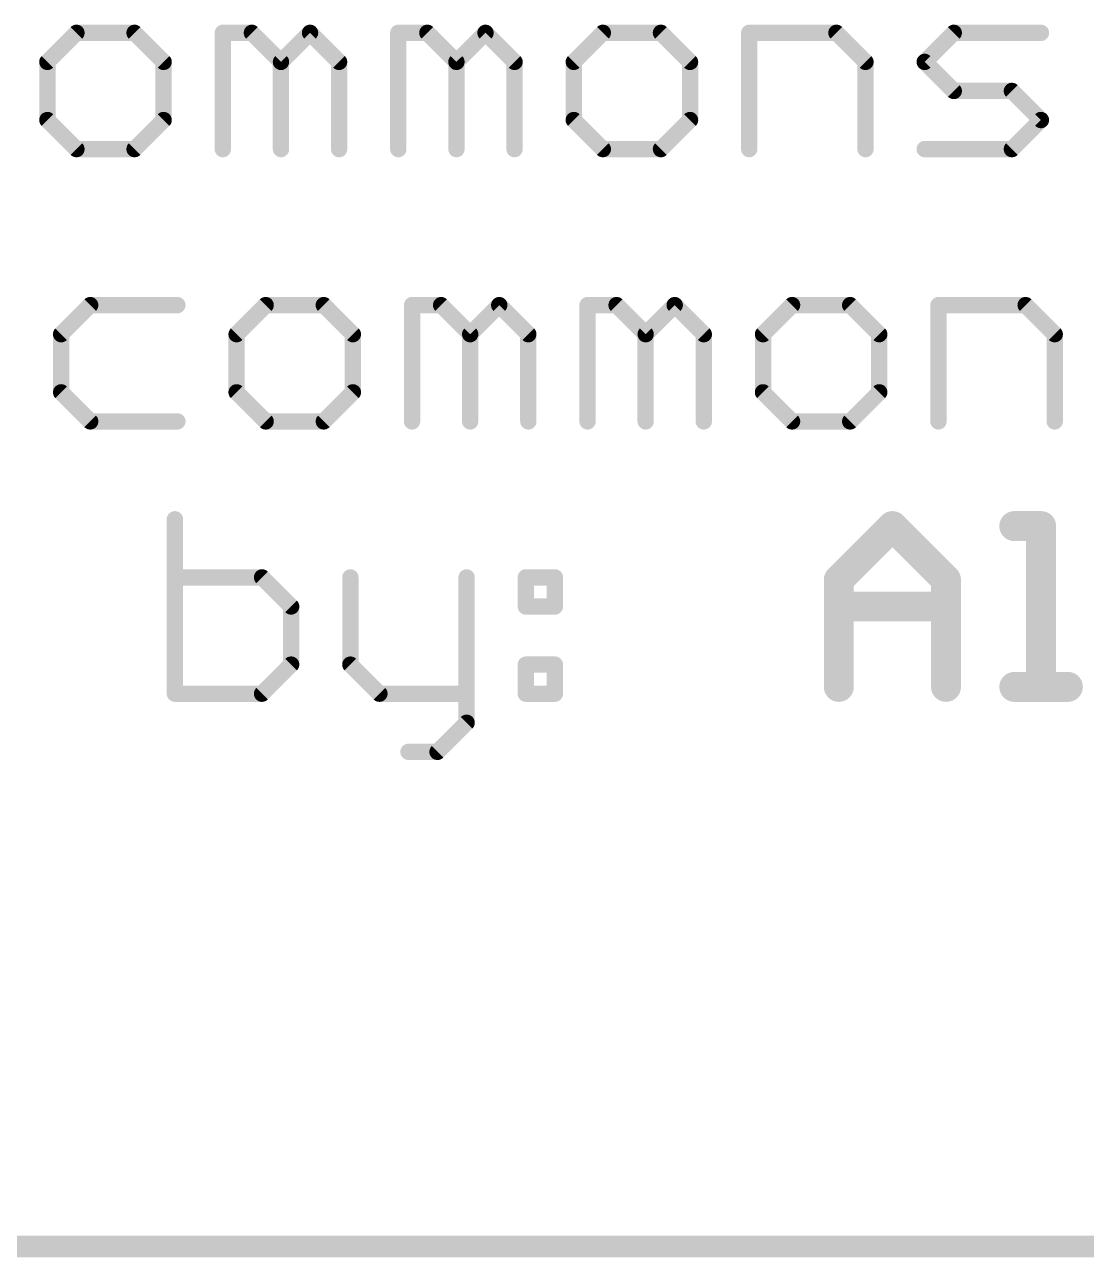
# Model space of a CAD drawing. Extents: x -8 to 102, y -79 to 54.
# Drawn here: x 36.99 to 46.9, y -28.04 to -16.54 of the extents above; entities that cross this region are included whole.
import ezdxf

# ---------------------------------------------------------------- set-up
doc = ezdxf.new("R2010")
doc.units = 0
doc.layers.add('51', color=53, linetype='CONTINUOUS')

msp = doc.modelspace()

# ---------------------------------------------------------------- linework, layer by layer
at = {"layer": '51'}
for points, const_width in [([(37.4763, -16.6191), (37.2051, -16.8903)], 0.1524), ([(38.0186, -16.6191), (37.4763, -16.6191)], 0.1524), ([(38.2898, -16.8903), (38.0186, -16.6191)], 0.1524), ([(38.8423, -17.7038), (38.8423, -16.6191)], 0.1524), ([(38.8423, -16.6191), (39.1135, -16.6191)], 0.1524), ([(39.1135, -16.6191), (39.3846, -16.8903)], 0.1524), ([(39.3846, -16.8903), (39.6558, -16.6191)], 0.1524), ([(39.6558, -16.6191), (39.927, -16.8903)], 0.1524), ([(40.4794, -17.7038), (40.4794, -16.6191)], 0.1524), ([(40.4794, -16.6191), (40.7506, -16.6191)], 0.1524), ([(40.7506, -16.6191), (41.0218, -16.8903)], 0.1524), ([(41.0218, -16.8903), (41.2929, -16.6191)], 0.1524), ([(41.2929, -16.6191), (41.5641, -16.8903)], 0.1524), ([(42.3878, -16.6191), (42.1166, -16.8903)], 0.1524), ([(42.9301, -16.6191), (42.3878, -16.6191)], 0.1524), ([(43.2013, -16.8903), (42.9301, -16.6191)], 0.1524), ([(43.7538, -17.7038), (43.7538, -16.6191)], 0.1524), ([(43.7538, -16.6191), (44.5673, -16.6191)], 0.1524), ([(44.5673, -16.6191), (44.8384, -16.8903)], 0.1524), ([(45.3909, -16.8903), (45.6621, -16.6191)], 0.1524), ([(45.6621, -16.6191), (46.4756, -16.6191)], 0.1524), ([(37.2051, -16.8903), (37.2051, -17.4326)], 0.1524), ([(38.2898, -17.4326), (38.2898, -16.8903)], 0.1524), ([(39.3846, -16.8903), (39.3846, -17.7038)], 0.1524), ([(39.927, -16.8903), (39.927, -17.7038)], 0.1524), ([(41.0218, -16.8903), (41.0218, -17.7038)], 0.1524), ([(41.5641, -16.8903), (41.5641, -17.7038)], 0.1524), ([(42.1166, -16.8903), (42.1166, -17.4326)], 0.1524), ([(43.2013, -17.4326), (43.2013, -16.8903)], 0.1524), ([(44.8384, -16.8903), (44.8384, -17.7038)], 0.1524), ([(45.6621, -17.1615), (45.3909, -16.8903)], 0.1524), ([(46.2044, -17.1615), (45.6621, -17.1615)], 0.1524), ([(46.4756, -17.4326), (46.2044, -17.1615)], 0.1524), ([(37.2051, -17.4326), (37.4763, -17.7038)], 0.1524), ([(38.0186, -17.7038), (38.2898, -17.4326)], 0.1524), ([(42.1166, -17.4326), (42.3878, -17.7038)], 0.1524), ([(42.9301, -17.7038), (43.2013, -17.4326)], 0.1524), ([(46.2044, -17.7038), (46.4756, -17.4326)], 0.1524), ([(37.4763, -17.7038), (38.0186, -17.7038)], 0.1524), ([(42.3878, -17.7038), (42.9301, -17.7038)], 0.1524), ([(45.3909, -17.7038), (46.2044, -17.7038)], 0.1524), ([(37.6047, -19.1591), (37.3335, -19.4303)], 0.1524), ([(38.4182, -19.1591), (37.6047, -19.1591)], 0.1524), ([(39.2419, -19.1591), (38.9707, -19.4303)], 0.1524), ([(39.7842, -19.1591), (39.2419, -19.1591)], 0.1524), ([(40.0554, -19.4303), (39.7842, -19.1591)], 0.1524), ([(40.6079, -20.2438), (40.6079, -19.1591)], 0.1524), ([(40.6079, -19.1591), (40.879, -19.1591)], 0.1524), ([(40.879, -19.1591), (41.1502, -19.4303)], 0.1524), ([(41.1502, -19.4303), (41.4214, -19.1591)], 0.1524), ([(41.4214, -19.1591), (41.6925, -19.4303)], 0.1524), ([(42.245, -20.2438), (42.245, -19.1591)], 0.1524), ([(42.245, -19.1591), (42.5162, -19.1591)], 0.1524), ([(42.5162, -19.1591), (42.7873, -19.4303)], 0.1524), ([(42.7873, -19.4303), (43.0585, -19.1591)], 0.1524), ([(43.0585, -19.1591), (43.3297, -19.4303)], 0.1524), ([(44.1533, -19.1591), (43.8822, -19.4303)], 0.1524), ([(44.6957, -19.1591), (44.1533, -19.1591)], 0.1524), ([(44.9668, -19.4303), (44.6957, -19.1591)], 0.1524), ([(45.5193, -20.2438), (45.5193, -19.1591)], 0.1524), ([(45.5193, -19.1591), (46.3328, -19.1591)], 0.1524), ([(46.3328, -19.1591), (46.604, -19.4303)], 0.1524), ([(37.3335, -19.4303), (37.3335, -19.9726)], 0.1524), ([(38.9707, -19.4303), (38.9707, -19.9726)], 0.1524), ([(40.0554, -19.9726), (40.0554, -19.4303)], 0.1524), ([(41.1502, -19.4303), (41.1502, -20.2438)], 0.1524), ([(41.6925, -19.4303), (41.6925, -20.2438)], 0.1524), ([(42.7873, -19.4303), (42.7873, -20.2438)], 0.1524), ([(43.3297, -19.4303), (43.3297, -20.2438)], 0.1524), ([(43.8822, -19.4303), (43.8822, -19.9726)], 0.1524), ([(44.9668, -19.9726), (44.9668, -19.4303)], 0.1524), ([(46.604, -19.4303), (46.604, -20.2438)], 0.1524), ([(37.3335, -19.9726), (37.6047, -20.2438)], 0.1524), ([(38.9707, -19.9726), (39.2419, -20.2438)], 0.1524), ([(39.7842, -20.2438), (40.0554, -19.9726)], 0.1524), ([(43.8822, -19.9726), (44.1533, -20.2438)], 0.1524), ([(44.6957, -20.2438), (44.9668, -19.9726)], 0.1524), ([(37.6047, -20.2438), (38.4182, -20.2438)], 0.1524), ([(39.2419, -20.2438), (39.7842, -20.2438)], 0.1524), ([(44.1533, -20.2438), (44.6957, -20.2438)], 0.1524), ([(38.3949, -21.1568), (38.3949, -22.7838)], 0.1524), ([(44.5897, -21.7204), (45.0897, -21.2204)], 0.2794), ([(45.0897, -21.2204), (45.5896, -21.7204)], 0.2794), ([(46.2269, -21.2204), (46.4768, -21.2204)], 0.2794), ([(46.4768, -21.2204), (46.4768, -22.7203)], 0.2794), ([(44.5897, -22.7203), (44.5897, -21.7204)], 0.2794), ([(45.5896, -21.7204), (45.5896, -22.7203)], 0.2794), ([(39.2084, -21.6991), (38.3949, -21.6991)], 0.1524), ([(39.4795, -21.9703), (39.2084, -21.6991)], 0.1524), ([(40.032, -21.6991), (40.032, -22.5126)], 0.1524), ([(41.1167, -21.6991), (41.1167, -23.055)], 0.1524), ([(41.6692, -21.6991), (41.9404, -21.6991)], 0.1524), ([(41.6692, -21.9703), (41.6692, -21.6991)], 0.1524), ([(41.9404, -21.6991), (41.9404, -21.9703)], 0.1524), ([(44.5897, -21.9704), (45.5896, -21.9704)], 0.2794), ([(39.4795, -22.5126), (39.4795, -21.9703)], 0.1524), ([(41.9404, -21.9703), (41.6692, -21.9703)], 0.1524), ([(39.2084, -22.7838), (39.4795, -22.5126)], 0.1524), ([(40.032, -22.5126), (40.3032, -22.7838)], 0.1524), ([(41.6692, -22.5126), (41.9404, -22.5126)], 0.1524), ([(41.6692, -22.7838), (41.6692, -22.5126)], 0.1524), ([(41.9404, -22.5126), (41.9404, -22.7838)], 0.1524), ([(46.2269, -22.7203), (46.7268, -22.7203)], 0.2794), ([(38.3949, -22.7838), (39.2084, -22.7838)], 0.1524), ([(40.3032, -22.7838), (41.1167, -22.7838)], 0.1524), ([(41.9404, -22.7838), (41.6692, -22.7838)], 0.1524), ([(41.1167, -23.055), (40.8455, -23.3261)], 0.1524), ([(40.8455, -23.3261), (40.5744, -23.3261)], 0.1524), ([(-1.27, -27.94), (100.33, -27.94)], 0.2032)]:
    msp.add_lwpolyline(points, dxfattribs=dict(at, const_width=const_width))
for points, const_width in [([(37.4763, -16.581, 1), (37.4763, -16.6572)], 0.0762), ([(37.5032, -16.6461, 1), (37.4494, -16.5922)], 0.0762), ([(38.0456, -16.5922, 1), (37.9917, -16.6461)], 0.0762), ([(38.0186, -16.6572, 1), (38.0186, -16.581)], 0.0762), ([(38.8804, -16.6191, 1), (38.8042, -16.6191)], 0.0762), ([(38.8423, -16.581, 1), (38.8423, -16.6572)], 0.0762), ([(39.1404, -16.5922, 1), (39.0865, -16.6461)], 0.0762), ([(39.1135, -16.6572, 1), (39.1135, -16.581)], 0.0762), ([(39.6827, -16.5922, 1), (39.6288, -16.6461)], 0.0762), ([(39.6827, -16.6461, 1), (39.6288, -16.5922)], 0.0762), ([(40.5175, -16.6191, 1), (40.4413, -16.6191)], 0.0762), ([(40.4794, -16.581, 1), (40.4794, -16.6572)], 0.0762), ([(40.7776, -16.5922, 1), (40.7237, -16.6461)], 0.0762), ([(40.7506, -16.6572, 1), (40.7506, -16.581)], 0.0762), ([(41.3199, -16.5922, 1), (41.266, -16.6461)], 0.0762), ([(41.3199, -16.6461, 1), (41.266, -16.5922)], 0.0762), ([(42.3878, -16.581, 1), (42.3878, -16.6572)], 0.0762), ([(42.4147, -16.6461, 1), (42.3608, -16.5922)], 0.0762), ([(42.957, -16.5922, 1), (42.9032, -16.6461)], 0.0762), ([(42.9301, -16.6572, 1), (42.9301, -16.581)], 0.0762), ([(43.7919, -16.6191, 1), (43.7157, -16.6191)], 0.0762), ([(43.7538, -16.581, 1), (43.7538, -16.6572)], 0.0762), ([(44.5942, -16.5922, 1), (44.5403, -16.6461)], 0.0762), ([(44.5673, -16.6572, 1), (44.5673, -16.581)], 0.0762), ([(45.6621, -16.581, 1), (45.6621, -16.6572)], 0.0762), ([(45.689, -16.6461, 1), (45.6351, -16.5922)], 0.0762), ([(46.4756, -16.6572, 1), (46.4756, -16.581)], 0.0762), ([(37.2432, -16.8903, 1), (37.167, -16.8903)], 0.0762), ([(37.1782, -16.8634, 1), (37.2321, -16.9172)], 0.0762), ([(38.3279, -16.8903, 1), (38.2517, -16.8903)], 0.0762), ([(38.2629, -16.9172, 1), (38.3167, -16.8634)], 0.0762), ([(39.4227, -16.8903, 1), (39.3465, -16.8903)], 0.0762), ([(39.3577, -16.8634, 1), (39.4116, -16.9172)], 0.0762), ([(39.3577, -16.9172, 1), (39.4116, -16.8634)], 0.0762), ([(39.9651, -16.8903, 1), (39.8889, -16.8903)], 0.0762), ([(39.9, -16.9172, 1), (39.9539, -16.8634)], 0.0762), ([(41.0599, -16.8903, 1), (40.9837, -16.8903)], 0.0762), ([(40.9948, -16.8634, 1), (41.0487, -16.9172)], 0.0762), ([(40.9948, -16.9172, 1), (41.0487, -16.8634)], 0.0762), ([(41.6022, -16.8903, 1), (41.526, -16.8903)], 0.0762), ([(41.5372, -16.9172, 1), (41.5911, -16.8634)], 0.0762), ([(42.1547, -16.8903, 1), (42.0785, -16.8903)], 0.0762), ([(42.0897, -16.8634, 1), (42.1435, -16.9172)], 0.0762), ([(43.2394, -16.8903, 1), (43.1632, -16.8903)], 0.0762), ([(43.1743, -16.9172, 1), (43.2282, -16.8634)], 0.0762), ([(44.8765, -16.8903, 1), (44.8003, -16.8903)], 0.0762), ([(44.8115, -16.9172, 1), (44.8654, -16.8634)], 0.0762), ([(45.4179, -16.8634, 1), (45.364, -16.9172)], 0.0762), ([(45.364, -16.8634, 1), (45.4179, -16.9172)], 0.0762), ([(45.6621, -17.1234, 1), (45.6621, -17.1996)], 0.0762), ([(45.6351, -17.1884, 1), (45.689, -17.1345)], 0.0762), ([(46.2314, -17.1345, 1), (46.1775, -17.1884)], 0.0762), ([(46.2044, -17.1996, 1), (46.2044, -17.1234)], 0.0762), ([(37.2321, -17.4057, 1), (37.1782, -17.4596)], 0.0762), ([(38.3167, -17.4596, 1), (38.2629, -17.4057)], 0.0762), ([(42.1435, -17.4057, 1), (42.0897, -17.4596)], 0.0762), ([(43.2282, -17.4596, 1), (43.1743, -17.4057)], 0.0762), ([(46.5025, -17.4596, 1), (46.4486, -17.4057)], 0.0762), ([(37.167, -17.4326, 1), (37.2432, -17.4326)], 0.0762), ([(38.2517, -17.4326, 1), (38.3279, -17.4326)], 0.0762), ([(42.0785, -17.4326, 1), (42.1547, -17.4326)], 0.0762), ([(43.1632, -17.4326, 1), (43.2394, -17.4326)], 0.0762), ([(46.4486, -17.4596, 1), (46.5025, -17.4057)], 0.0762), ([(37.4763, -17.6657, 1), (37.4763, -17.7419)], 0.0762), ([(37.4494, -17.7307, 1), (37.5032, -17.6769)], 0.0762), ([(37.9917, -17.6769, 1), (38.0456, -17.7307)], 0.0762), ([(38.0186, -17.7419, 1), (38.0186, -17.6657)], 0.0762), ([(38.8042, -17.7038, 1), (38.8804, -17.7038)], 0.0762), ([(39.3465, -17.7038, 1), (39.4227, -17.7038)], 0.0762), ([(39.8889, -17.7038, 1), (39.9651, -17.7038)], 0.0762), ([(40.4413, -17.7038, 1), (40.5175, -17.7038)], 0.0762), ([(40.9837, -17.7038, 1), (41.0599, -17.7038)], 0.0762), ([(41.526, -17.7038, 1), (41.6022, -17.7038)], 0.0762), ([(42.3878, -17.6657, 1), (42.3878, -17.7419)], 0.0762), ([(42.3608, -17.7307, 1), (42.4147, -17.6769)], 0.0762), ([(42.9032, -17.6769, 1), (42.957, -17.7307)], 0.0762), ([(42.9301, -17.7419, 1), (42.9301, -17.6657)], 0.0762), ([(43.7157, -17.7038, 1), (43.7919, -17.7038)], 0.0762), ([(44.8003, -17.7038, 1), (44.8765, -17.7038)], 0.0762), ([(45.3909, -17.6657, 1), (45.3909, -17.7419)], 0.0762), ([(46.1775, -17.6769, 1), (46.2314, -17.7307)], 0.0762), ([(46.2044, -17.7419, 1), (46.2044, -17.6657)], 0.0762), ([(37.6047, -19.121, 1), (37.6047, -19.1972)], 0.0762), ([(37.6316, -19.1861, 1), (37.5778, -19.1322)], 0.0762), ([(38.4182, -19.1972, 1), (38.4182, -19.121)], 0.0762), ([(39.2419, -19.121, 1), (39.2419, -19.1972)], 0.0762), ([(39.2688, -19.1861, 1), (39.2149, -19.1322)], 0.0762), ([(39.8111, -19.1322, 1), (39.7573, -19.1861)], 0.0762), ([(39.7842, -19.1972, 1), (39.7842, -19.121)], 0.0762), ([(40.646, -19.1591, 1), (40.5698, -19.1591)], 0.0762), ([(40.6079, -19.121, 1), (40.6079, -19.1972)], 0.0762), ([(40.906, -19.1322, 1), (40.8521, -19.1861)], 0.0762), ([(40.879, -19.1972, 1), (40.879, -19.121)], 0.0762), ([(41.4483, -19.1322, 1), (41.3944, -19.1861)], 0.0762), ([(41.4483, -19.1861, 1), (41.3944, -19.1322)], 0.0762), ([(42.2831, -19.1591, 1), (42.2069, -19.1591)], 0.0762), ([(42.245, -19.121, 1), (42.245, -19.1972)], 0.0762), ([(42.5431, -19.1322, 1), (42.4892, -19.1861)], 0.0762), ([(42.5162, -19.1972, 1), (42.5162, -19.121)], 0.0762), ([(43.0854, -19.1322, 1), (43.0316, -19.1861)], 0.0762), ([(43.0854, -19.1861, 1), (43.0316, -19.1322)], 0.0762), ([(44.1533, -19.121, 1), (44.1533, -19.1972)], 0.0762), ([(44.1803, -19.1861, 1), (44.1264, -19.1322)], 0.0762), ([(44.7226, -19.1322, 1), (44.6687, -19.1861)], 0.0762), ([(44.6957, -19.1972, 1), (44.6957, -19.121)], 0.0762), ([(45.5574, -19.1591, 1), (45.4812, -19.1591)], 0.0762), ([(45.5193, -19.121, 1), (45.5193, -19.1972)], 0.0762), ([(46.3598, -19.1322, 1), (46.3059, -19.1861)], 0.0762), ([(46.3328, -19.1972, 1), (46.3328, -19.121)], 0.0762), ([(37.3716, -19.4303, 1), (37.2954, -19.4303)], 0.0762), ([(37.3066, -19.4034, 1), (37.3605, -19.4572)], 0.0762), ([(39.0088, -19.4303, 1), (38.9326, -19.4303)], 0.0762), ([(38.9438, -19.4034, 1), (38.9976, -19.4572)], 0.0762), ([(40.0935, -19.4303, 1), (40.0173, -19.4303)], 0.0762), ([(40.0284, -19.4572, 1), (40.0823, -19.4034)], 0.0762), ([(41.1883, -19.4303, 1), (41.1121, -19.4303)], 0.0762), ([(41.1232, -19.4034, 1), (41.1771, -19.4572)], 0.0762), ([(41.1232, -19.4572, 1), (41.1771, -19.4034)], 0.0762), ([(41.7306, -19.4303, 1), (41.6544, -19.4303)], 0.0762), ([(41.6656, -19.4572, 1), (41.7195, -19.4034)], 0.0762), ([(42.8254, -19.4303, 1), (42.7492, -19.4303)], 0.0762), ([(42.7604, -19.4034, 1), (42.8143, -19.4572)], 0.0762), ([(42.7604, -19.4572, 1), (42.8143, -19.4034)], 0.0762), ([(43.3678, -19.4303, 1), (43.2916, -19.4303)], 0.0762), ([(43.3027, -19.4572, 1), (43.3566, -19.4034)], 0.0762), ([(43.9203, -19.4303, 1), (43.8441, -19.4303)], 0.0762), ([(43.8552, -19.4034, 1), (43.9091, -19.4572)], 0.0762), ([(45.0049, -19.4303, 1), (44.9287, -19.4303)], 0.0762), ([(44.9399, -19.4572, 1), (44.9938, -19.4034)], 0.0762), ([(46.6421, -19.4303, 1), (46.5659, -19.4303)], 0.0762), ([(46.577, -19.4572, 1), (46.6309, -19.4034)], 0.0762), ([(37.3605, -19.9457, 1), (37.3066, -19.9996)], 0.0762), ([(37.2954, -19.9726, 1), (37.3716, -19.9726)], 0.0762), ([(38.9976, -19.9457, 1), (38.9438, -19.9996)], 0.0762), ([(38.9326, -19.9726, 1), (39.0088, -19.9726)], 0.0762), ([(40.0173, -19.9726, 1), (40.0935, -19.9726)], 0.0762), ([(40.0823, -19.9996, 1), (40.0284, -19.9457)], 0.0762), ([(43.9091, -19.9457, 1), (43.8552, -19.9996)], 0.0762), ([(43.8441, -19.9726, 1), (43.9203, -19.9726)], 0.0762), ([(44.9287, -19.9726, 1), (45.0049, -19.9726)], 0.0762), ([(44.9938, -19.9996, 1), (44.9399, -19.9457)], 0.0762), ([(37.6047, -20.2057, 1), (37.6047, -20.2819)], 0.0762), ([(37.5778, -20.2707, 1), (37.6316, -20.2169)], 0.0762), ([(38.4182, -20.2819, 1), (38.4182, -20.2057)], 0.0762), ([(39.2419, -20.2057, 1), (39.2419, -20.2819)], 0.0762), ([(39.2149, -20.2707, 1), (39.2688, -20.2169)], 0.0762), ([(39.7573, -20.2169, 1), (39.8111, -20.2707)], 0.0762), ([(39.7842, -20.2819, 1), (39.7842, -20.2057)], 0.0762), ([(40.5698, -20.2438, 1), (40.646, -20.2438)], 0.0762), ([(41.1121, -20.2438, 1), (41.1883, -20.2438)], 0.0762), ([(41.6544, -20.2438, 1), (41.7306, -20.2438)], 0.0762), ([(42.2069, -20.2438, 1), (42.2831, -20.2438)], 0.0762), ([(42.7492, -20.2438, 1), (42.8254, -20.2438)], 0.0762), ([(43.2916, -20.2438, 1), (43.3678, -20.2438)], 0.0762), ([(44.1533, -20.2057, 1), (44.1533, -20.2819)], 0.0762), ([(44.1264, -20.2707, 1), (44.1803, -20.2169)], 0.0762), ([(44.6687, -20.2169, 1), (44.7226, -20.2707)], 0.0762), ([(44.6957, -20.2819, 1), (44.6957, -20.2057)], 0.0762), ([(45.4812, -20.2438, 1), (45.5574, -20.2438)], 0.0762), ([(46.5659, -20.2438, 1), (46.6421, -20.2438)], 0.0762), ([(38.433, -21.1568, 1), (38.3568, -21.1568)], 0.0762), ([(45.1391, -21.171, 1), (45.0403, -21.2698)], 0.1397), ([(45.1391, -21.2698, 1), (45.0403, -21.171)], 0.1397), ([(46.2269, -21.1506, 1), (46.2269, -21.2903)], 0.1397), ([(46.5467, -21.2204, 1), (46.407, -21.2204)], 0.1397), ([(46.4768, -21.2903, 1), (46.4768, -21.1506)], 0.1397), ([(44.6596, -21.7204, 1), (44.5198, -21.7204)], 0.1397), ([(44.5403, -21.671, 1), (44.6391, -21.7698)], 0.1397), ([(45.6595, -21.7204, 1), (45.5198, -21.7204)], 0.1397), ([(45.5402, -21.7698, 1), (45.639, -21.671)], 0.1397), ([(38.3949, -21.661, 1), (38.3949, -21.7372)], 0.0762), ([(39.2353, -21.6722, 1), (39.1814, -21.7261)], 0.0762), ([(39.2084, -21.7372, 1), (39.2084, -21.661)], 0.0762), ([(40.0701, -21.6991, 1), (39.9939, -21.6991)], 0.0762), ([(41.1548, -21.6991, 1), (41.0786, -21.6991)], 0.0762), ([(41.6692, -21.661, 1), (41.6692, -21.7372)], 0.0762), ([(41.7073, -21.6991, 1), (41.6311, -21.6991)], 0.0762), ([(41.9785, -21.6991, 1), (41.9023, -21.6991)], 0.0762), ([(41.9404, -21.7372, 1), (41.9404, -21.661)], 0.0762), ([(44.5897, -21.9005, 1), (44.5897, -22.0402)], 0.1397), ([(45.5896, -22.0402, 1), (45.5896, -21.9005)], 0.1397), ([(39.5176, -21.9703, 1), (39.4414, -21.9703)], 0.0762), ([(39.4526, -21.9972, 1), (39.5065, -21.9434)], 0.0762), ([(41.6692, -21.9322, 1), (41.6692, -22.0084)], 0.0762), ([(41.6311, -21.9703, 1), (41.7073, -21.9703)], 0.0762), ([(41.9023, -21.9703, 1), (41.9785, -21.9703)], 0.0762), ([(41.9404, -22.0084, 1), (41.9404, -21.9322)], 0.0762), ([(39.4414, -22.5126, 1), (39.5176, -22.5126)], 0.0762), ([(39.5065, -22.5396, 1), (39.4526, -22.4857)], 0.0762), ([(40.059, -22.4857, 1), (40.0051, -22.5396)], 0.0762), ([(39.9939, -22.5126, 1), (40.0701, -22.5126)], 0.0762), ([(41.6692, -22.4745, 1), (41.6692, -22.5507)], 0.0762), ([(41.7073, -22.5126, 1), (41.6311, -22.5126)], 0.0762), ([(41.9785, -22.5126, 1), (41.9023, -22.5126)], 0.0762), ([(41.9404, -22.5507, 1), (41.9404, -22.4745)], 0.0762), ([(44.5198, -22.7203, 1), (44.6596, -22.7203)], 0.1397), ([(45.5198, -22.7203, 1), (45.6595, -22.7203)], 0.1397), ([(46.2269, -22.6505, 1), (46.2269, -22.7902)], 0.1397), ([(46.407, -22.7203, 1), (46.5467, -22.7203)], 0.1397), ([(46.7268, -22.7902, 1), (46.7268, -22.6505)], 0.1397), ([(38.3949, -22.7457, 1), (38.3949, -22.8219)], 0.0762), ([(38.3568, -22.7838, 1), (38.433, -22.7838)], 0.0762), ([(39.1814, -22.7569, 1), (39.2353, -22.8107)], 0.0762), ([(39.2084, -22.8219, 1), (39.2084, -22.7457)], 0.0762), ([(40.3032, -22.7457, 1), (40.3032, -22.8219)], 0.0762), ([(40.2763, -22.8107, 1), (40.3301, -22.7569)], 0.0762), ([(41.1167, -22.8219, 1), (41.1167, -22.7457)], 0.0762), ([(41.6692, -22.7457, 1), (41.6692, -22.8219)], 0.0762), ([(41.6311, -22.7838, 1), (41.7073, -22.7838)], 0.0762), ([(41.9023, -22.7838, 1), (41.9785, -22.7838)], 0.0762), ([(41.9404, -22.8219, 1), (41.9404, -22.7457)], 0.0762), ([(41.1436, -23.0819, 1), (41.0898, -23.028)], 0.0762), ([(41.0786, -23.055, 1), (41.1548, -23.055)], 0.0762), ([(40.5744, -23.288, 1), (40.5744, -23.3642)], 0.0762), ([(40.8186, -23.2992, 1), (40.8725, -23.3531)], 0.0762), ([(40.8455, -23.3642, 1), (40.8455, -23.288)], 0.0762)]:
    msp.add_lwpolyline(points, format="xyb", dxfattribs=dict(at, const_width=const_width))

doc.saveas('drawing.dxf')
